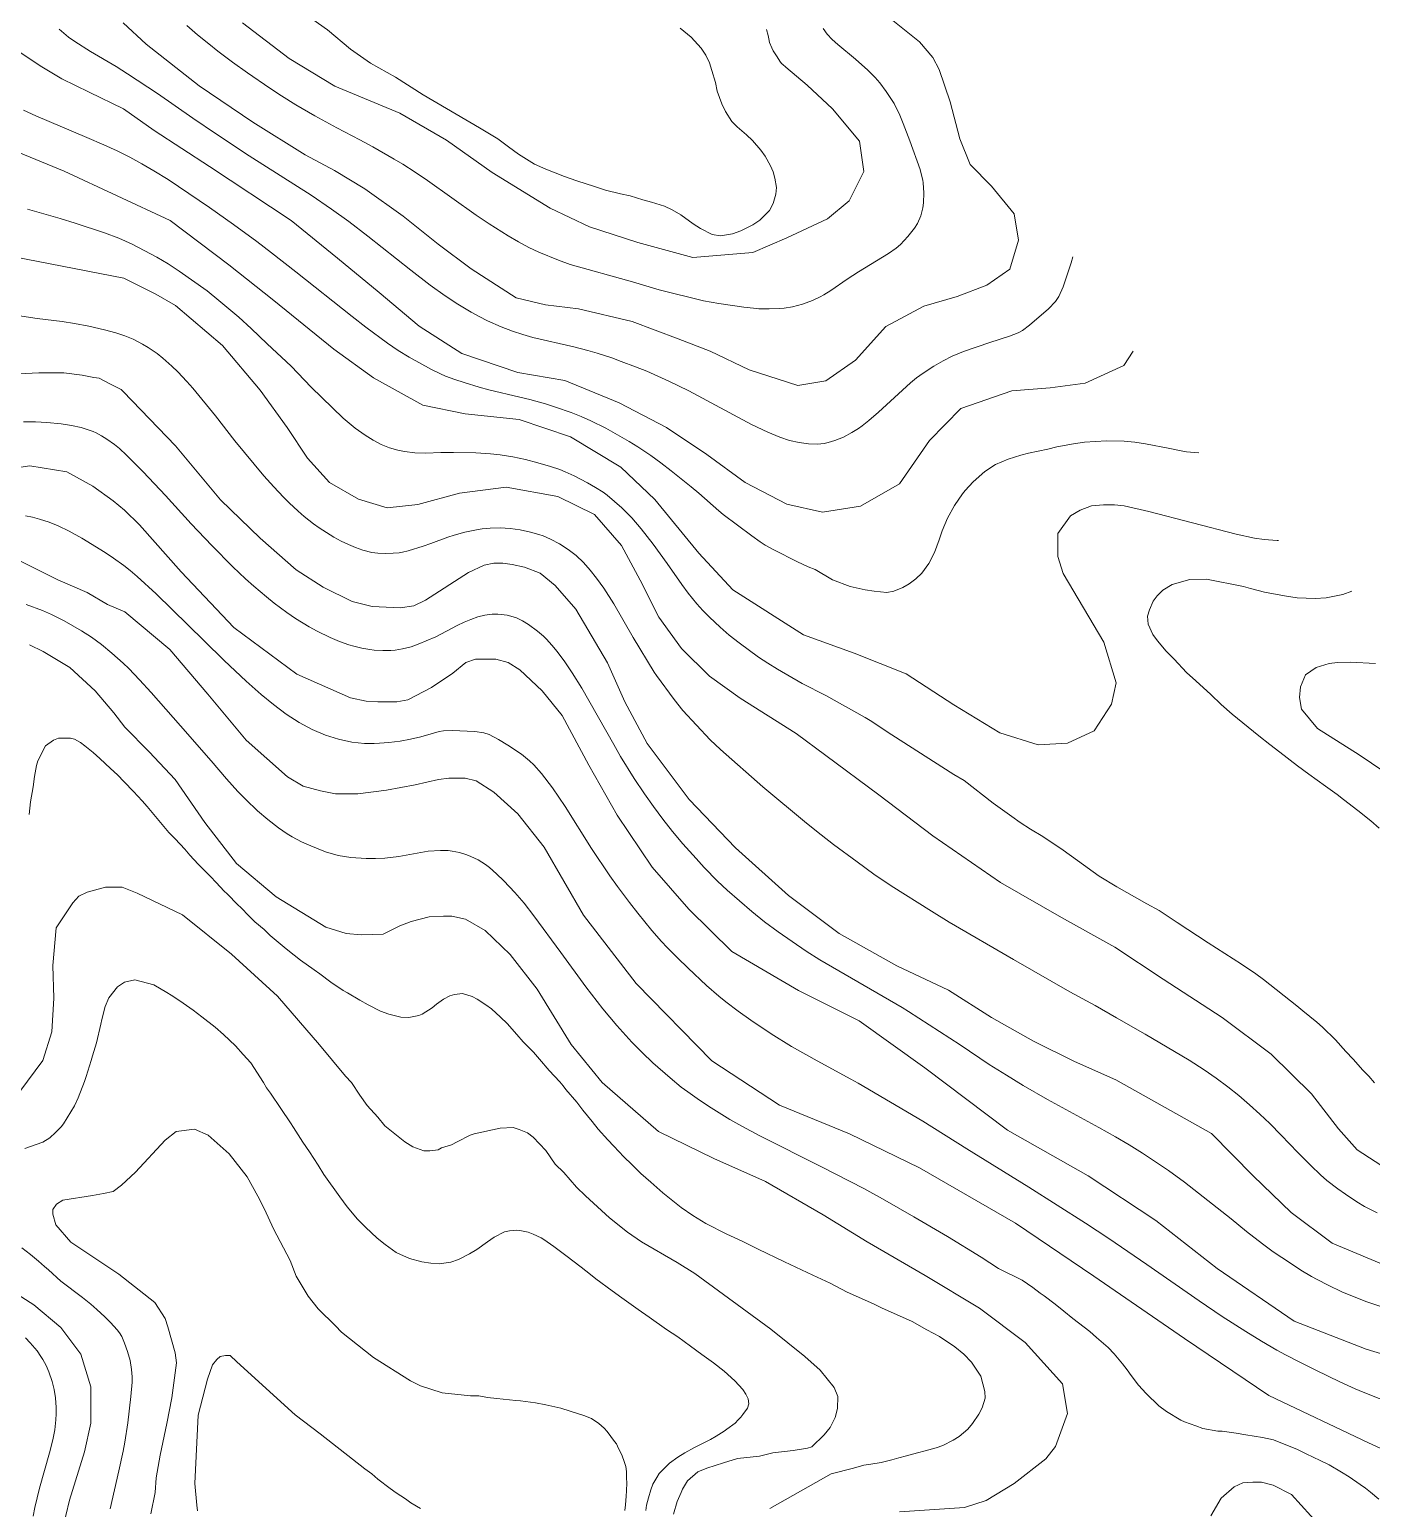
# Model space of a CAD drawing. Header units: metres. Extents: x 548946 to 557077, y 1838800 to 1845419.
# Drawn here: x 553294 to 553772, y 1844277 to 1844803 of the extents above; entities that cross this region are included whole.
import ezdxf

# ---------------------------------------------------------------- set-up
doc = ezdxf.new("R2010")
doc.units = ezdxf.units.M
doc.header["$LTSCALE"] = 28
doc.layers.add('1', color=7, linetype='Continuous', lineweight=13)
doc.layers.add('2', color=7, linetype='Continuous', lineweight=13)

msp = doc.modelspace()

# ---------------------------------------------------------------- linework, layer by layer
at = {"layer": '1'}
for points in [[(553383.76, 1844814.44), (553400.22, 1844802.67), (553408.46, 1844795.87), (553415.55, 1844790.89), (553424.46, 1844785.91), (553434.3, 1844779.57), (553454.36, 1844767.86)], [(553556.38, 1844802.85), (553557.02, 1844800.73), (553557.23, 1844799.46), (553557.45, 1844798.18), (553558.3, 1844796.27), (553558.73, 1844795.21), (553560.23, 1844793.09), (553561.09, 1844791.61), (553561.73, 1844790.76), (553562.16, 1844790.34), (553563.23, 1844789.49), (553570.92, 1844782.99), (553579.87, 1844774.62), (553589.51, 1844763.12), (553591.07, 1844752.35), (553585.77, 1844741.92), (553578.07, 1844735.51), (553563.61, 1844728.7), (553551.49, 1844723.5), (553530.22, 1844721.81), (553510.67, 1844727.03), (553493.5, 1844732.69), (553479.48, 1844739.29), (553458.87, 1844752.01), (553442.58, 1844763.51), (553425.96, 1844773.14), (553402.86, 1844782.73), (553386.66, 1844792.52), (553370.02, 1844805.16)], [(553304.82, 1844802.94), (553308.19, 1844800.14), (553310.4, 1844798.56), (553315.92, 1844795.01), (553325.1, 1844789.68)], [(553576.52, 1844803.17), (553578.02, 1844801.15), (553579.79, 1844799.29), (553581.72, 1844797.53), (553588.02, 1844792.24), (553592.47, 1844788.34), (553595.11, 1844785.71), (553596.68, 1844783.83), (553599, 1844780.73), (553600.44, 1844778.63), (553601.78, 1844776.47), (553602.45, 1844775.24), (553603.53, 1844772.97), (553605.01, 1844769.41), (553607.33, 1844763.21), (553611.02, 1844753.05), (553611.82, 1844750.13), (553611.98, 1844749.25), (553612.11, 1844748.33), (553612.37, 1844744.74), (553612.26, 1844741.16), (553612.03, 1844739.37), (553611.32, 1844736.52), (553610.06, 1844733.8), (553609.07, 1844732.22), (553606.73, 1844729.22), (553604.04, 1844726.4), (553602.54, 1844725.08), (553599.8, 1844723.13), (553589.11, 1844716.61), (553585.1, 1844714.04), (553579.23, 1844710.01), (553576.84, 1844708.48), (553575.44, 1844707.71), (553572.77, 1844706.48), (553569.23, 1844705.2), (553565.67, 1844704.25), (553562.68, 1844703.76), (553560.88, 1844703.59), (553557.33, 1844703.46), (553553.7, 1844703.55), (553551.76, 1844703.68), (553548.38, 1844704.06), (553539.46, 1844705.38), (553534.02, 1844706.38), (553518.27, 1844710.31), (553508.73, 1844713.07), (553486.61, 1844719.27), (553482.37, 1844720.78), (553475.42, 1844723.66), (553471.89, 1844725.32), (553468.24, 1844727.3), (553464.51, 1844729.49), (553457.73, 1844733.7), (553453.18, 1844736.77), (553435.77, 1844749.1), (553431.48, 1844752.05), (553427.04, 1844754.93), (553423.96, 1844756.78), (553416.36, 1844761.11), (553411.77, 1844763.59), (553403.53, 1844767.88), (553395.74, 1844772.15), (553388.98, 1844776.07), (553383.92, 1844779.21), (553379.75, 1844781.94), (553371.83, 1844787.38), (553366.48, 1844791.25), (553361.28, 1844795.17), (553358.03, 1844797.69), (553354.04, 1844800.93), (553350.24, 1844804.21)], [(553454.36, 1844767.86), (553460.79, 1844763.95), (553464.63, 1844761.06), (553468.24, 1844758.53), (553473.88, 1844754.91), (553477.97, 1844753.19), (553484.54, 1844750.52), (553488.98, 1844749.04), (553495.2, 1844747), (553499.14, 1844745.74), (553504.52, 1844744.36), (553507.92, 1844743.7), (553512.44, 1844742.32), (553515.49, 1844741.44), (553520.12, 1844739.97), (553522.83, 1844738.67), (553525.88, 1844736.93), (553530.32, 1844733.74), (553532.89, 1844732.04), (553537.02, 1844729.95), (553540.03, 1844729.43), (553544.32, 1844730.12), (553547.23, 1844731.21), (553551.53, 1844733.41), (553554.01, 1844735.02), (553557.41, 1844738.45), (553558.74, 1844740.98), (553559.69, 1844744.31), (553559.99, 1844746.63), (553559.42, 1844749.98), (553558.79, 1844752.18), (553557.78, 1844754.35), (553555.87, 1844757.74), (553554.39, 1844759.94), (553551.44, 1844763.31), (553549.3, 1844765.34), (553545.94, 1844768.18), (553544.1, 1844770.16), (553541.8, 1844773.69), (553540.54, 1844776.4), (553538.88, 1844780.95), (553538.24, 1844784.01), (553537, 1844788.24), (553536.12, 1844790.99), (553534.86, 1844793.69), (553533.14, 1844796.25), (553529.56, 1844800.11), (553525.68, 1844803.37)], [(553289.72, 1844795.46), (553298.09, 1844789.93), (553305.81, 1844785.26), (553315.47, 1844780.59), (553327.68, 1844774.6), (553338.66, 1844766.91), (553358.27, 1844754.13), (553387.36, 1844734.87), (553403.86, 1844721.57), (553418.68, 1844709.31), (553432.88, 1844697.36), (553448.05, 1844687.62), (553467.99, 1844680.83), (553484.67, 1844678.07), (553504.05, 1844670.1), (553520.78, 1844661.33), (553535.14, 1844651.66), (553548.84, 1844641.74), (553563.68, 1844633.99), (553576.29, 1844631.2), (553589.84, 1844633.34), (553603.74, 1844641.27), (553614.32, 1844656.65), (553625.47, 1844668.02), (553643.63, 1844674.39), (553657.25, 1844675.41), (553669.73, 1844677.06), (553683.5, 1844683.36), (553686.86, 1844688.49)], [(553325.1, 1844789.68), (553329.16, 1844787.13), (553339.78, 1844780.08), (553352.33, 1844771.25), (553360.77, 1844765.56), (553372.37, 1844757.95), (553394.41, 1844743.87), (553401.71, 1844738.97), (553407.79, 1844734.55), (553414.65, 1844729.39), (553429.94, 1844717.26), (553436.78, 1844711.97), (553442.17, 1844708.07), (553446.67, 1844705.13), (553451.3, 1844702.36), (553454.24, 1844700.73), (553457.21, 1844699.21), (553462.05, 1844697.09), (553466.01, 1844695.6), (553469.7, 1844694.37), (553473.35, 1844693.33), (553487.85, 1844689.97), (553492.83, 1844688.69), (553496.17, 1844687.74), (553501.37, 1844686.02), (553504.7, 1844684.81), (553509.78, 1844682.91), (553513.87, 1844681.28), (553521.69, 1844677.81), (553528.8, 1844674.39), (553551.02, 1844662.35), (553556.84, 1844659.66), (553561.16, 1844657.88), (553564.61, 1844656.72), (553568, 1844655.91), (553571.31, 1844655.47), (553574.49, 1844655.4), (553576.93, 1844655.65), (553578.28, 1844655.91), (553580.71, 1844656.63), (553583.78, 1844657.9), (553586.81, 1844659.5), (553589.16, 1844660.99), (553590.45, 1844661.92), (553592.76, 1844663.75), (553596.28, 1844666.8), (553607.57, 1844677.14), (553609.8, 1844678.95), (553612.1, 1844680.66), (553615.95, 1844683.16), (553619.21, 1844685.03), (553622.43, 1844686.66), (553626.46, 1844688.38), (553635.82, 1844691.57), (553642.89, 1844693.8), (553645.9, 1844694.97), (553647.42, 1844695.81), (553649.94, 1844697.67), (553656.67, 1844703.46), (553659.25, 1844706.15), (553660.39, 1844707.86), (553661.95, 1844711.33), (553664.82, 1844719.88), (553665.32, 1844721.97)], [(553554.18, 1844620.59), (553551.14, 1844622.79), (553541.04, 1844630.39), (553539.5, 1844631.65), (553532.35, 1844637.92), (553529.59, 1844640.2), (553522.46, 1844645.89), (553518.84, 1844648.68), (553515.22, 1844651.33), (553510.66, 1844654.41), (553507.55, 1844656.32), (553499.24, 1844661.04), (553493.97, 1844663.7), (553490.47, 1844665.22), (553486.93, 1844666.62), (553481.39, 1844668.57), (553477.81, 1844669.69), (553472.24, 1844671.25), (553468.66, 1844672.14), (553457.68, 1844674.66), (553454.21, 1844675.62), (553448.9, 1844677.25), (553445.55, 1844678.35), (553442.25, 1844679.58), (553440.45, 1844680.35), (553437.25, 1844681.9), (553429.3, 1844686.29), (553425.43, 1844688.67), (553421.64, 1844691.29), (553413.89, 1844697.02), (553409.02, 1844700.74), (553389.03, 1844716.69), (553380.4, 1844723.41), (553375.13, 1844727.41), (553366.82, 1844733.46), (553358.3, 1844739.52), (553343.58, 1844749.48), (553338.49, 1844752.62), (553334.24, 1844755.05), (553329.92, 1844757.38), (553325.43, 1844759.63), (553320.65, 1844761.8), (553314.68, 1844764.38), (553296.49, 1844772.13), (553292.1, 1844774.15)], [(553532.28, 1844616.66), (553516.63, 1844635.74), (553504.58, 1844647.24), (553486.65, 1844658.01), (553468.45, 1844664.19), (553449.22, 1844666.17), (553434.22, 1844669.23), (553416.58, 1844678.91), (553402.53, 1844689.11), (553381.22, 1844706.52), (553365.12, 1844719.12), (553344.32, 1844734.87), (553306.63, 1844752.44), (553286.41, 1844760.7)], [(553279.62, 1844723.79), (553327.83, 1844714.43), (553339.17, 1844708.68), (553346.25, 1844704.64), (553362.93, 1844690.49), (553376.29, 1844674.57), (553385.86, 1844661.29), (553393.18, 1844650.37), (553400.98, 1844641.77), (553411.33, 1844635.76), (553421.5, 1844632.69), (553432.41, 1844633.94), (553447.25, 1844637.95), (553463.86, 1844640.06), (553482.16, 1844636.79), (553495.18, 1844630.4), (553504.82, 1844619.37), (553511.49, 1844607.04), (553518.09, 1844593.9), (553526.19, 1844582.75), (553536.13, 1844572.83), (553547, 1844565.06), (553566.95, 1844552.48), (553577.46, 1844544.62)], [(553465.24, 1844625.41), (553461.73, 1844625.62), (553458.1, 1844625.53), (553455.32, 1844625.26), (553453.87, 1844625.06), (553451.44, 1844624.58), (553449.1, 1844624.02), (553445.36, 1844623.03), (553443.01, 1844622.32), (553437.05, 1844620.02), (553434.32, 1844619.11), (553428.93, 1844617.48), (553426.88, 1844616.97), (553425.72, 1844616.77), (553423.59, 1844616.55), (553420.86, 1844616.5), (553418.17, 1844616.63), (553416.08, 1844616.9), (553412.86, 1844617.71), (553410.25, 1844618.62), (553407.68, 1844619.65), (553405.1, 1844620.86), (553402.5, 1844622.31), (553397.33, 1844625.6), (553395.29, 1844627.05), (553391.97, 1844629.69), (553389.81, 1844631.56), (553386.65, 1844634.52), (553384.6, 1844636.56), (553381.13, 1844640.2), (553377.63, 1844644.1), (553367.36, 1844656.6), (553360.42, 1844665.49), (553352.31, 1844675.23), (553350.23, 1844677.62), (553346.97, 1844681.04), (553344.88, 1844683.06), (553341.69, 1844685.94), (553339.67, 1844687.59), (553336.51, 1844689.74), (553334.44, 1844690.94), (553331.09, 1844692.68), (553328.17, 1844693.93), (553325.02, 1844694.96), (553320.96, 1844696.04), (553315.34, 1844697.33), (553310.26, 1844698.29), (553305.83, 1844699), (553296.99, 1844700.12), (553288.44, 1844701.31)], [(553775.15, 1844363.86), (553757.61, 1844371.24), (553742.99, 1844382.18), (553729.54, 1844395.18), (553714.66, 1844410.28), (553680.7, 1844429.35), (553665.95, 1844435.87), (553651.39, 1844443.01), (553636.46, 1844451.49), (553621.18, 1844461.23), (553602.76, 1844469.8), (553582.21, 1844481.4), (553564.2, 1844494.84), (553545.4, 1844511.79), (553528.94, 1844529.01), (553514, 1844548.88), (553506.07, 1844563.75), (553499.86, 1844577.63), (553488.57, 1844596.72), (553481.28, 1844605.14), (553475.94, 1844609.46), (553470.35, 1844611.63), (553465.98, 1844612.59), (553462.57, 1844613.07), (553459.42, 1844613.07), (553456.02, 1844612.35), (553450.43, 1844609.7), (553435.13, 1844599.85), (553431, 1844597.92), (553426.14, 1844597.2), (553416.18, 1844597.68), (553409.03, 1844599.42), (553398.73, 1844604.52), (553389.11, 1844610.72), (553376.28, 1844621.97), (553362.16, 1844635.59), (553346.23, 1844654.8), (553330.74, 1844670.73), (553327.47, 1844674.23), (553326.93, 1844674.77), (553323.12, 1844676.65), (553319.04, 1844678.81), (553317.13, 1844679.08), (553313.05, 1844679.88), (553306.52, 1844680.69), (553303.26, 1844680.69), (553297.54, 1844680.69), (553290.47, 1844680.42)], [(553438.77, 1844586.91), (553435.41, 1844585.38), (553433.07, 1844584.43), (553430, 1844583.35), (553426.9, 1844582.57), (553424.35, 1844582.17), (553422.83, 1844582.04), (553419.9, 1844581.99), (553416.9, 1844582.15), (553415.29, 1844582.32), (553412.47, 1844582.77), (553409.59, 1844583.48), (553407.87, 1844584.01), (553404.55, 1844585.22), (553401.23, 1844586.61), (553396.59, 1844588.84), (553393.73, 1844590.44), (553388.91, 1844593.42), (553385.77, 1844595.55), (553381.29, 1844598.84), (553378.52, 1844601.05), (553374.03, 1844604.83), (553371.08, 1844607.45), (553366.55, 1844611.75), (553359.07, 1844619.32), (553351.81, 1844627.05), (553342.67, 1844637.06), (553334.69, 1844645.52), (553328.76, 1844651.45), (553326.26, 1844653.81), (553324.54, 1844655.2), (553321.75, 1844657.19), (553319.89, 1844658.36), (553317.96, 1844659.4), (553316.86, 1844659.89), (553314.8, 1844660.64), (553312.66, 1844661.26), (553309.22, 1844662.06), (553305.55, 1844662.65), (553300.4, 1844663.13), (553296.35, 1844663.35), (553292.18, 1844663.35)], [(553710.17, 1844652.26), (553705.82, 1844652.68), (553703.9, 1844652.96), (553699.81, 1844653.88), (553691.25, 1844655.49), (553687.4, 1844656.05), (553683.58, 1844656.41), (553677.28, 1844656.58), (553669.56, 1844656.1), (553665.54, 1844655.54), (553659.69, 1844654.47), (553656.5, 1844653.61), (553649.6, 1844652.12), (553646.89, 1844651.41), (553642.37, 1844650), (553637.89, 1844648.19), (553634.1, 1844645.67), (553629.93, 1844642), (553627.1, 1844638.89), (553626.14, 1844637.68), (553623.23, 1844633.56), (553620.75, 1844629.09), (553618.89, 1844624.5), (553617.85, 1844621.39), (553616.18, 1844616.82), (553614.14, 1844612.9), (553611.63, 1844609.52), (553609.48, 1844607.48), (553607.19, 1844605.72), (553604.85, 1844604.36), (553601.71, 1844603.11), (553599.17, 1844602.62), (553594.73, 1844603.1), (553591.5, 1844603.53), (553586.18, 1844604.72), (553579.83, 1844607.08), (553573.66, 1844610.81), (553571.27, 1844611.78), (553567.38, 1844613.53), (553558.97, 1844617.75), (553555.88, 1844619.5), (553554.18, 1844620.59)], [(553738.5, 1844621.07), (553738.04, 1844621.09), (553733.41, 1844621.47), (553729.98, 1844622), (553723.4, 1844623.39), (553692.36, 1844631.41), (553683.62, 1844633.5), (553680.18, 1844633.76), (553676.21, 1844633.76), (553671.98, 1844633.5), (553668.01, 1844631.93), (553664.57, 1844629.83), (553660.07, 1844623.55), (553660.07, 1844619.88), (553660.07, 1844615.43), (553661.92, 1844609.4), (553676.37, 1844584.92), (553680.76, 1844570.45), (553679.06, 1844562.85), (553672.94, 1844553.45), (553663.47, 1844549.04), (553652.97, 1844548.43), (553639.37, 1844552.77), (553622.99, 1844562.7), (553606.07, 1844573.64), (553587.57, 1844581.02), (553569.54, 1844587.55), (553544.47, 1844603.51), (553532.28, 1844616.66)], [(553292.9, 1844629.93), (553295.38, 1844629.4), (553297.79, 1844628.74), (553301.23, 1844627.64), (553304.44, 1844626.37), (553308.42, 1844624.46), (553312.86, 1844621.95), (553321.15, 1844616.84), (553324.18, 1844614.84), (553327.8, 1844612.2), (553330.12, 1844610.4), (553332.56, 1844608.35), (553339.31, 1844602.14), (553356.42, 1844585.47), (553363.54, 1844578.43), (553371.39, 1844571.09), (553376.67, 1844566.37), (553381.02, 1844562.74), (553385.58, 1844559.37), (553390.23, 1844556.38), (553394.86, 1844553.91), (553399.51, 1844551.93), (553404.22, 1844550.42), (553408.9, 1844549.41), (553413.45, 1844548.97), (553416.9, 1844548.93), (553418.76, 1844548.99), (553422.05, 1844549.23), (553426.07, 1844549.75), (553429.84, 1844550.43), (553433.48, 1844551.31), (553437.08, 1844552.39), (553439.94, 1844553.13), (553441.57, 1844553.37), (553444.61, 1844553.5), (553452.65, 1844553.21), (553455.9, 1844552.69), (553457.74, 1844552.07), (553461.12, 1844550.39), (553464.45, 1844548.33), (553469.26, 1844545.11), (553472.15, 1844542.78), (553473.69, 1844541.29), (553476.35, 1844538.23), (553480.24, 1844533.12), (553482.58, 1844529.86)], [(553773.57, 1844381.97), (553769.09, 1844384.31), (553766.39, 1844385.93), (553762.3, 1844388.63), (553759.63, 1844390.52), (553755.72, 1844393.57), (553753.46, 1844395.55), (553750.01, 1844398.82), (553745.34, 1844403.46), (553739.46, 1844409.68), (553735.41, 1844413.75), (553731.85, 1844417.16), (553728.21, 1844420.48), (553724.44, 1844423.71), (553720.46, 1844426.85), (553716.31, 1844429.9), (553712.03, 1844432.86), (553706.76, 1844436.26), (553691.1, 1844445.6), (553680.87, 1844451.36), (553673.29, 1844455.73), (553664.34, 1844460.66), (553644.24, 1844472.13), (553621.38, 1844485.39), (553615.04, 1844489.26), (553600.73, 1844498.33), (553594.63, 1844502.5), (553588.64, 1844506.79), (553580.26, 1844513), (553575.82, 1844516.4), (553570.57, 1844520.58), (553555.14, 1844533.5), (553539.99, 1844546.82), (553536.41, 1844550.21), (553526.59, 1844560.71), (553523.56, 1844564.59), (553517.27, 1844573.05), (553516.39, 1844574.34), (553508.92, 1844586.64), (553502.07, 1844598.56), (553498.51, 1844604.12), (553495.97, 1844607.77), (553493.74, 1844610.61), (553491.32, 1844613.29), (553488.68, 1844615.76), (553485.82, 1844617.96), (553482.77, 1844619.91), (553479.57, 1844621.62), (553476.92, 1844622.76), (553475.39, 1844623.3), (553472.5, 1844624.12), (553468.79, 1844624.9), (553465.24, 1844625.41)], [(553794.39, 1844289.27), (553770.54, 1844300.22), (553735.07, 1844317.03), (553705.11, 1844337.27), (553672.84, 1844359.44), (553644.97, 1844378.3), (553610.83, 1844398), (553585.89, 1844410.12), (553560.99, 1844420.36), (553536.92, 1844436.01), (553509.99, 1844463.57), (553491.33, 1844487.83), (553477.38, 1844512.1), (553467.92, 1844523.86), (553459.42, 1844531.56), (553453.1, 1844535.64), (553449.21, 1844536.61), (553443.38, 1844536.61), (553439.74, 1844536.13), (553431.48, 1844534.2), (553421.28, 1844532.28), (553411.08, 1844531.08), (553403.06, 1844531.08), (553397.72, 1844532.04), (553391.64, 1844533.72), (553386.06, 1844537.09), (553371.38, 1844550.08), (553357.75, 1844566.5), (553344.13, 1844582.33), (553328.13, 1844595.72), (553321.97, 1844598.34), (553314.75, 1844602.62), (553304.39, 1844607.1), (553290.4, 1844614.08)], [(553515.99, 1844435.32), (553512.15, 1844438.99), (553508.45, 1844442.76), (553503.13, 1844448.63), (553498.18, 1844454.58), (553492.1, 1844462.44), (553483.28, 1844474.62), (553473.64, 1844487.66), (553470.22, 1844492.12), (553466.9, 1844495.97), (553462.94, 1844500.12), (553460.41, 1844502.61), (553457.86, 1844504.83), (553456.44, 1844505.89), (553453.86, 1844507.51), (553451.27, 1844508.77), (553449.84, 1844509.34), (553447.25, 1844510.13), (553444.64, 1844510.64), (553443.16, 1844510.81), (553440.44, 1844510.9), (553436.11, 1844510.59), (553425.58, 1844508.75), (553420.6, 1844508.14), (553417.32, 1844507.99), (553413.96, 1844508), (553408.53, 1844508.37), (553404, 1844509.11), (553399.58, 1844510.4), (553394.31, 1844512.48), (553390.98, 1844513.99), (553387.72, 1844515.71), (553385.96, 1844516.77), (553382.84, 1844518.9), (553379.03, 1844521.85), (553375.42, 1844524.97), (553371.16, 1844529.04), (553368.42, 1844531.86), (553364.33, 1844536.34), (553358.87, 1844542.77), (553348.03, 1844555.26), (553337.55, 1844567.08), (553333.39, 1844571.58), (553329.58, 1844575.55), (553327.54, 1844577.52), (553323.6, 1844581.07), (553319.83, 1844584.17), (553316.31, 1844586.71), (553312.75, 1844588.98), (553306.57, 1844592.49), (553302.1, 1844594.8), (553298.88, 1844596.18), (553293.06, 1844598.3)], [(553775.6, 1844348.52), (553769.9, 1844350.39), (553766.07, 1844351.86), (553761.09, 1844353.96), (553756.14, 1844356.28), (553752.3, 1844358.26), (553750.2, 1844359.42), (553746.47, 1844361.66), (553742.72, 1844364.07), (553736.67, 1844368.19), (553732.78, 1844371), (553727.17, 1844375.42), (553721.64, 1844379.92), (553705.05, 1844392.97), (553699.44, 1844397.02), (553690.11, 1844403.24), (553685.4, 1844406.21), (553680.55, 1844409.05), (553674.65, 1844412.36), (553656.38, 1844422.33), (553647.67, 1844427.35), (553641.71, 1844430.94), (553635.59, 1844434.82), (553625.23, 1844441.75), (553606.9, 1844453.64), (553604.66, 1844455.01), (553575.41, 1844471.96), (553570.46, 1844475.12), (553560.54, 1844481.89), (553555.67, 1844485.45), (553551.15, 1844489.12), (553542.39, 1844496.8), (553539.03, 1844499.91), (553534.25, 1844504.82), (553531.33, 1844508.04), (553526.7, 1844513.24), (553523, 1844517.62), (553519.55, 1844522.04), (553516.27, 1844526.5), (553513.05, 1844531), (553509.33, 1844536.45), (553504.51, 1844544.3), (553502.07, 1844548.51), (553490.71, 1844568.6), (553487.25, 1844574.08), (553484.65, 1844577.98), (553481.97, 1844581.62), (553480.09, 1844583.89), (553478.13, 1844586.02), (553477.03, 1844587.1), (553475.01, 1844588.89), (553471.79, 1844591.27), (553469.65, 1844592.54), (553467.48, 1844593.57), (553466.28, 1844594), (553464.12, 1844594.54), (553461.99, 1844594.83), (553460.83, 1844594.91), (553458.78, 1844594.9), (553456.23, 1844594.58), (553453.73, 1844593.93), (553451.27, 1844593.04), (553448.83, 1844592.03), (553446.39, 1844590.87), (553438.77, 1844586.91)], [(553294.28, 1844584.01), (553299.17, 1844581.58), (553308.6, 1844575.93), (553317.63, 1844567.62), (553324.29, 1844559.8), (553328.23, 1844554.77), (553336.8, 1844546), (553346.09, 1844536.12), (553356.59, 1844520.78), (553367.92, 1844506.19), (553382.05, 1844494.4), (553399.7, 1844483.65), (553406.92, 1844481.38), (553412.29, 1844480.85), (553420.07, 1844481.12), (553425.98, 1844484.04), (553430.01, 1844485.63), (553436.45, 1844487.23), (553441.55, 1844487.5), (553444.51, 1844487.5), (553449.34, 1844486.43), (553456.32, 1844482.45), (553465.18, 1844473.94), (553474.85, 1844461.51), (553486.92, 1844441.9), (553497.98, 1844428.31), (553518, 1844410.96), (553537.67, 1844401.3), (553556.09, 1844393.21), (553576.57, 1844381.28), (553592.26, 1844371.7), (553612.84, 1844359.78), (553632.21, 1844348.16), (553648.42, 1844335.95), (553661.64, 1844321.21), (553663.45, 1844310.63), (553659.15, 1844298.92), (553655.8, 1844294.55), (553644.52, 1844285.78), (553634.59, 1844279.67), (553626.8, 1844277.28), (553603.71, 1844275.68)], [(553779.99, 1844536.27), (553767.2, 1844544.89), (553752.41, 1844554.25), (553746.63, 1844561.15), (553746.02, 1844565.27), (553746.32, 1844569.09), (553748.17, 1844573.36), (553751.87, 1844575.95), (553756.5, 1844577.34), (553759.51, 1844577.68), (553764.08, 1844577.9), (553773, 1844577.39)], [(553577.46, 1844544.62), (553596.34, 1844530.68), (553615.62, 1844516.04), (553639.68, 1844499.53), (553661.28, 1844487.08), (553680.25, 1844476.54), (553697.5, 1844465.15), (553718.5, 1844451.46), (553735.92, 1844438.48), (553750.21, 1844424.34), (553759.89, 1844411.93), (553766.49, 1844404.47), (553781.64, 1844394.56)], [(553482.58, 1844529.86), (553484.84, 1844526.53), (553494.21, 1844511.62), (553500.68, 1844501.9), (553503.35, 1844498.09), (553507.64, 1844492.32), (553510.58, 1844488.59), (553515.62, 1844482.47), (553519.1, 1844478.5), (553521.07, 1844476.37), (553524.7, 1844472.67), (553528.53, 1844468.97), (553535.06, 1844462.89), (553539.48, 1844459.02), (553541.93, 1844457.02), (553546.35, 1844453.68), (553550.82, 1844450.54), (553558.03, 1844445.73), (553565.3, 1844441.22), (553574.44, 1844436.03), (553586.37, 1844429.6), (553589, 1844428.11), (553611.99, 1844414.59), (553627.66, 1844404.77), (553649.71, 1844391.16), (553669.81, 1844378.34), (553678.11, 1844372.87), (553691.63, 1844363.67), (553710.27, 1844350.66), (553718.49, 1844345.18), (553726.92, 1844339.82), (553732.43, 1844336.43), (553737.95, 1844333.2), (553740.97, 1844331.53), (553746.35, 1844328.73), (553751.74, 1844326.06), (553760.28, 1844321.95), (553765.72, 1844319.46), (553768.64, 1844318.21), (553791.38, 1844309.26)], [(553290.87, 1844425.19), (553298.96, 1844436.23), (553302.16, 1844446.34), (553302.96, 1844458.34), (553302.53, 1844469.95), (553303.8, 1844483.42), (553309.72, 1844492.29), (553311.86, 1844494.68), (553314.82, 1844496.01), (553321.26, 1844497.87), (553324.48, 1844497.87), (553327.17, 1844497.87), (553332.54, 1844495.74), (553348.65, 1844488.04), (553366.1, 1844473.95), (553382.48, 1844459.07), (553397.47, 1844441.77), (553406.7, 1844430.6), (553408.79, 1844428.39), (553411.75, 1844423.84), (553414.31, 1844420.16), (553418.15, 1844416.01), (553420.64, 1844412.93), (553427.71, 1844407.32), (553430.66, 1844405.52), (553434.49, 1844404.12), (553436.64, 1844404.06), (553439.66, 1844404.41), (553440.8, 1844405.15), (553444.35, 1844406.17), (553446.36, 1844407.32), (553450.98, 1844409.68), (553452.45, 1844410.15), (553461.71, 1844412.13), (553466.27, 1844412.35), (553468.48, 1844411.68), (553471.37, 1844410.48), (553473.39, 1844408.88), (553477.9, 1844404.2), (553481.2, 1844399.38), (553484.3, 1844396.37), (553488.88, 1844391.09)], [(553493.84, 1844360.03), (553490.44, 1844362.73), (553484.98, 1844366.89), (553480.73, 1844370.09), (553477.16, 1844372.57), (553476.2, 1844373.16), (553473.46, 1844374.44), (553471.69, 1844375.13), (553469.24, 1844375.65), (553467.62, 1844375.86), (553464.95, 1844375.65), (553463.21, 1844375.26), (553459.54, 1844373.34), (553457.14, 1844371.67), (553453.37, 1844368.95), (553450.75, 1844367.45), (553446.8, 1844365.41), (553444.11, 1844364.5), (553440.01, 1844363.83), (553436.99, 1844364.09), (553433.84, 1844364.62), (553429.42, 1844365.81), (553425.96, 1844367.31), (553424.69, 1844367.96), (553420.79, 1844370.7), (553417.94, 1844372.96), (553413.8, 1844376.97), (553410.99, 1844379.74), (553407.3, 1844384.1), (553404.6, 1844387.68), (553399, 1844395.7), (553396.93, 1844398.95), (553393.9, 1844403.69), (553391.51, 1844407.2), (553388.12, 1844412.39), (553387.13, 1844414.07), (553383.66, 1844419.15), (553379.95, 1844424.6), (553378.55, 1844426.44), (553377.53, 1844428.31), (553372.94, 1844435.36), (553370.31, 1844438.35), (553367.57, 1844441.42), (553363.23, 1844445.4), (553360.33, 1844448.06), (553355.53, 1844451.7), (553352.46, 1844454.14), (553347.71, 1844457.38), (553344.68, 1844459.42), (553343.09, 1844460.33), (553338.49, 1844463.1), (553331.7, 1844464.91), (553328.01, 1844464.09), (553325.61, 1844462.42), (553322.48, 1844458.47), (553321.13, 1844455.43), (553319.97, 1844450.81), (553319.67, 1844449.09), (553318.14, 1844442.44), (553316.66, 1844437.88), (553316.17, 1844436.13), (553314.42, 1844430.55), (553313.83, 1844428.69), (553311.6, 1844422.96), (553310.23, 1844420.11), (553306.38, 1844413.69), (553305.51, 1844412.6), (553303.55, 1844410.58), (553301.48, 1844408.65), (553299.06, 1844407.18), (553292.64, 1844404.95)], [(553774.16, 1844280.14), (553771.18, 1844282.68), (553769.42, 1844284.08), (553767.58, 1844285.36), (553763.68, 1844288.1), (553760.9, 1844289.78), (553756.52, 1844292.36), (553753.35, 1844293.99), (553748.4, 1844296.31), (553745.03, 1844297.92), (553741.68, 1844299.33), (553736.77, 1844301.26), (553732.79, 1844302.1), (553726.91, 1844303.02), (553723.45, 1844303.62), (553718.49, 1844304.35), (553716.89, 1844304.37), (553711.6, 1844305.35), (553709.1, 1844306.26), (553705.05, 1844307.69), (553703.78, 1844308.34), (553698.66, 1844311.34), (553695.94, 1844313.32), (553691.45, 1844317.79), (553688.73, 1844320.67), (553686.13, 1844324.16), (553684.71, 1844326.19), (553682.97, 1844328.28), (553680.08, 1844331.83), (553677.93, 1844334.08), (553673.83, 1844337.69), (553671.39, 1844339.8), (553665.39, 1844344.4), (553662.1, 1844347.01), (553659.12, 1844349.56), (553655.2, 1844352.5), (553653.79, 1844353.43), (553651.08, 1844355.41), (553647.29, 1844358.07), (553638.94, 1844362.26), (553632.78, 1844366.23), (553620.73, 1844373.62), (553608.76, 1844380.63), (553597.65, 1844386.95), (553590.98, 1844390.63), (553576, 1844398.39), (553554.07, 1844409.39), (553547.61, 1844412.82), (553543.36, 1844415.24), (553536.75, 1844419.3), (553532.53, 1844422.09), (553528.37, 1844425.05), (553526.11, 1844426.76), (553522.09, 1844429.97), (553515.99, 1844435.32)], [(553506.7, 1844285.99), (553506.6, 1844287.67), (553506.64, 1844289.97), (553506.33, 1844291.82), (553505.86, 1844293.26), (553504.96, 1844295.95), (553503.71, 1844298.2), (553503.11, 1844299.92), (553502.32, 1844300.73), (553501.02, 1844302.47), (553499.73, 1844304.22), (553498.7, 1844305.4), (553496.81, 1844307.07), (553494.12, 1844308.86), (553491.4, 1844309.94), (553486.54, 1844311.48), (553483.24, 1844312.49), (553477.92, 1844313.68), (553474.25, 1844314.45), (553468.89, 1844315.14), (553467.19, 1844315.24), (553460.43, 1844315.96), (553457.19, 1844316.39), (553454.04, 1844316.92), (553451.16, 1844316.89), (553441.08, 1844317.95), (553433.36, 1844320.52), (553429.8, 1844322.26), (553416.62, 1844330.53), (553405.19, 1844339.62), (553403.1, 1844341.83), (553396.91, 1844347.84), (553393.34, 1844352.33), (553389.15, 1844359.49), (553386.99, 1844365.05), (553381.11, 1844376.31), (553377.87, 1844383.27), (553375.51, 1844387.89), (553371.66, 1844394.79), (553365.31, 1844403.02), (553357.84, 1844409.61), (553353.01, 1844411.8), (553346.43, 1844410.92), (553342.47, 1844407.85), (553331.93, 1844396.42), (553326.96, 1844391.8), (553324.07, 1844389.55), (553320.56, 1844388.93), (553316.63, 1844388.12), (553306.1, 1844386.48), (553303.83, 1844385.05), (553302.59, 1844383.21), (553302.59, 1844381.57), (553303.62, 1844377.69), (553308.99, 1844371.56), (553326.09, 1844360.22), (553338.87, 1844350.07), (553342.57, 1844344.38), (553343.52, 1844341.43), (553346.1, 1844332.25), (553346.52, 1844328.63), (553344.88, 1844316.21), (553343.17, 1844307.14), (553340.79, 1844295.87), (553339.27, 1844287.74), (553338.95, 1844282.51), (553337.37, 1844274.99)], [(553488.88, 1844391.09), (553491.98, 1844388.08), (553500.52, 1844380.19), (553506.91, 1844375.11), (553511.89, 1844371.7), (553524.66, 1844364.3), (553530.91, 1844360.43), (553557.95, 1844340.59), (553570.06, 1844330.97), (553575.51, 1844326.09), (553580.49, 1844319.94), (553581.78, 1844316.72), (553581.66, 1844312.42), (553580.8, 1844309.27), (553579.06, 1844305.71), (553576.92, 1844303.02), (553572.51, 1844298.84), (553571.04, 1844298.37), (553565.94, 1844297.48), (553558.7, 1844296.65), (553553.94, 1844295.49), (553546.09, 1844294.6), (553541.06, 1844293.1), (553535.17, 1844291.21), (553531.95, 1844289.92), (553528.34, 1844286.75), (553526.54, 1844283.8), (553526.07, 1844282.52), (553524.6, 1844279.3), (553523.28, 1844274.86)], [(553291.51, 1844369.55), (553294.66, 1844367.22), (553297.43, 1844364.85), (553299.64, 1844362.91), (553301.07, 1844361.78), (553305.42, 1844357.7), (553313.16, 1844351.93), (553316.1, 1844349.53), (553318.24, 1844347.64), (553321.04, 1844345.07), (553323.13, 1844343), (553325.49, 1844340.46), (553326.32, 1844339.31)], [(553513.51, 1844276.11), (553513.78, 1844278.03), (553514.47, 1844280.7), (553515.25, 1844283.48), (553516.01, 1844285.56), (553517.34, 1844287.9), (553518.27, 1844289.31), (553519.6, 1844290.75), (553521.93, 1844293.01), (553524.88, 1844295.14), (553527.3, 1844296.61), (553530.77, 1844298.51), (553533.21, 1844299.78), (553536.51, 1844301.45), (553538.47, 1844302.58), (553541.35, 1844304.4), (553542.27, 1844305.1), (553545.21, 1844307.23), (553546.28, 1844308.35), (553547.26, 1844309.36), (553548.04, 1844310.35), (553549.59, 1844312.52), (553550.11, 1844314.07), (553549.9, 1844315.84), (553549.11, 1844317.54), (553547.93, 1844319.2), (553545.18, 1844322.27), (553541.3, 1844325.71), (553537.58, 1844328.67), (553533.46, 1844331.59), (553529.42, 1844334.62), (553524.87, 1844337.88), (553520.88, 1844340.51), (553514.7, 1844344.89), (553510.8, 1844347.63), (553504.95, 1844351.74), (553501.47, 1844354.33), (553495.7, 1844358.55), (553493.84, 1844360.03)], [(553305.83, 1844268.93), (553308.55, 1844279.88), (553313.89, 1844297.02), (553316.05, 1844307.26), (553316.11, 1844320.08), (553312.48, 1844331.7), (553305.36, 1844341.27), (553295.86, 1844349.27), (553285.63, 1844355.79)], [(553326.32, 1844339.31), (553327.07, 1844337.98), (553328.08, 1844335.65), (553329.12, 1844332.7), (553330.02, 1844329.47), (553330.57, 1844326.33), (553330.84, 1844323.68), (553330.78, 1844321.78), (553330.34, 1844316.72), (553329.19, 1844307.32), (553328.13, 1844300.42), (553327.58, 1844297.25), (553326.1, 1844290.29), (553322.94, 1844276.7)], [(553354.01, 1844276.09), (553353.79, 1844278.05), (553353.1, 1844285.74), (553354.23, 1844310.02), (553357.53, 1844322.9), (553359.39, 1844328.01), (553360.84, 1844329.85), (553362.08, 1844330.87), (553363.94, 1844331.28), (553365.59, 1844331.28), (553368.07, 1844329.03), (553388.72, 1844310.22), (553397.6, 1844303.48), (553413.58, 1844290.97), (553416.07, 1844289.17), (553418.18, 1844287.31), (553422.54, 1844284.03), (553424.71, 1844282.48), (553427.95, 1844280.26), (553429.9, 1844278.89), (553433.32, 1844276.89)], [(553506.03, 1844276.15), (553506.2, 1844278.16), (553506.54, 1844281.29), (553506.62, 1844283.19), (553506.7, 1844285.99)], [(553714.49, 1844274.23), (553718.08, 1844280.51), (553722.77, 1844284.61), (553725.81, 1844285.98), (553729.39, 1844286.25), (553732.43, 1844286.25), (553736.57, 1844285.16), (553743.19, 1844281.88), (553753.4, 1844270.41)]]:
    msp.add_lwpolyline(points, dxfattribs=at)
at = {"layer": '2'}
for points in [[(553601.39, 1844806.05), (553610.85, 1844798.49), (553615.58, 1844792.91), (553617.76, 1844788.59), (553621.72, 1844777.15), (553625.16, 1844763.92), (553628.89, 1844754.79), (553636.48, 1844747.13), (553644.47, 1844737.31), (553646.04, 1844727.88), (553642.98, 1844717.6), (553634.72, 1844711.93), (553624.18, 1844707.88), (553612.33, 1844704.49), (553598.84, 1844697.2), (553588.02, 1844685.28), (553577.54, 1844677.91), (553567.54, 1844676.22), (553550.26, 1844681.86), (553536.41, 1844688.43), (553525, 1844692.87), (553508.64, 1844698.94), (553489.55, 1844703.51), (553477.85, 1844704.91), (553467.31, 1844707.4), (553451.36, 1844717.76), (553439.58, 1844726.44), (553427.16, 1844736.51), (553413.49, 1844746.21), (553402.71, 1844752.65), (553392.36, 1844758.28), (553373.73, 1844769.9), (553354.6, 1844782.79), (553335.77, 1844797.64), (553327.61, 1844805.26)], [(553293.55, 1844738.91), (553305.21, 1844735.6), (553310.53, 1844733.93), (553320.98, 1844730.51), (553326.02, 1844728.66), (553330.83, 1844726.46), (553339.6, 1844721.87), (553343.63, 1844719.53), (553347.56, 1844716.91), (553357.42, 1844709.85), (553361.6, 1844706.49), (553368.71, 1844700.48), (553373.13, 1844696.55), (553378.82, 1844691.01), (553387.3, 1844683.07), (553394.44, 1844675.68), (553405.85, 1844664.64), (553410.12, 1844661.1), (553413.63, 1844658.57), (553416.54, 1844656.74), (553419.38, 1844655.23), (553422.26, 1844654.06), (553425.27, 1844653.21), (553427.68, 1844652.73), (553431.37, 1844652.28), (553435.18, 1844652.16), (553440.55, 1844652.4), (553445.05, 1844652.45), (553453.06, 1844652.3), (553458.25, 1844651.97), (553461.68, 1844651.58), (553466.14, 1844650.85), (553470.64, 1844649.88), (553475.13, 1844648.73), (553479.54, 1844647.46)], [(553283.14, 1844646.04), (553294.36, 1844647.71), (553307.55, 1844645.51), (553316.84, 1844640.42), (553324.01, 1844635.17), (553328.04, 1844631.85), (553333.45, 1844626.73), (553348.16, 1844609.93), (553366.97, 1844590.17), (553389.39, 1844573.62), (553408.4, 1844565.22), (553413.99, 1844564.02), (553418.12, 1844563.78), (553424.92, 1844563.78), (553428.81, 1844564.5), (553437.31, 1844568.83), (553444.84, 1844573.88), (553449.46, 1844577.72), (553452.86, 1844578.93), (553455.77, 1844578.93), (553460.15, 1844578.93), (553464.52, 1844577.72), (553468.65, 1844575.08), (553476.66, 1844567.63), (553483.73, 1844558.91), (553493.22, 1844541.25), (553503.33, 1844523.39), (553515.76, 1844504.94), (553528.8, 1844490.05), (553544.11, 1844474.99), (553567.84, 1844461.06), (553589.33, 1844450.25), (553612.68, 1844433.53), (553642.07, 1844411.44), (553670.85, 1844395.13), (553694.86, 1844379.24), (553716.74, 1844362.25), (553744.08, 1844343.52), (553769.67, 1844333.5), (553789.64, 1844327.47)], [(553479.54, 1844647.46), (553482.91, 1844646.31), (553484.74, 1844645.58), (553487.97, 1844644.1), (553492.7, 1844641.61), (553495.53, 1844640), (553498.25, 1844638.26), (553499.73, 1844637.18), (553502.38, 1844635.02), (553504.91, 1844632.72), (553508.5, 1844629.12), (553511.87, 1844625.27), (553516.14, 1844619.78), (553521.06, 1844612.94), (553526.23, 1844605.47), (553528.56, 1844602.34), (553531.6, 1844598.62), (553533.79, 1844596.2), (553536.12, 1844593.82), (553539.88, 1844590.27), (553543.18, 1844587.46), (553546.73, 1844584.67), (553553.61, 1844579.64), (553556.88, 1844577.45), (553560.28, 1844575.37), (553569.04, 1844570.26), (553577.46, 1844565.96), (553591.46, 1844558.17), (553593.3, 1844557.07), (553600.98, 1844552.06), (553622.99, 1844537.94), (553626.68, 1844535.77), (553637.04, 1844527.65), (553643.66, 1844522.93), (553646.68, 1844520.88), (553650.34, 1844518.51), (553654.64, 1844515.82), (553661.87, 1844510.96), (553666.97, 1844507.26), (553674.77, 1844501.78), (553680.99, 1844497.91), (553691.64, 1844491.96), (553696.11, 1844489.48), (553702.46, 1844485.32), (553713.46, 1844478.01), (553716.46, 1844476.17), (553725.29, 1844470.4), (553730.46, 1844467.01), (553733.17, 1844465.03), (553745.01, 1844455.62), (553747.2, 1844453.88), (553752.16, 1844449.77), (553754.15, 1844448), (553758.84, 1844443.56), (553762.51, 1844439.4), (553765.01, 1844436.69), (553768.45, 1844432.7), (553770.69, 1844430.57), (553772.64, 1844428.3)], [(553691.89, 1844594.2), (553692.63, 1844596.47), (553693.97, 1844599.52), (553695.34, 1844601.47), (553697.41, 1844603.4), (553700.66, 1844605.46), (553706.93, 1844607.28), (553712.9, 1844607.36), (553726.05, 1844604.78), (553728.52, 1844604.07), (553733.55, 1844602.75), (553740.68, 1844601.38), (553745.14, 1844600.69), (553751.55, 1844600.43), (553755.51, 1844600.68), (553761.34, 1844601.95), (553764.59, 1844603.12), (553764.64, 1844603.14)], [(553774.34, 1844518.85), (553771.35, 1844521.4), (553766.75, 1844525.06), (553761.62, 1844528.96), (553759.32, 1844530.78), (553755.2, 1844533.7), (553749.33, 1844538.01), (553745.3, 1844541.03), (553738.96, 1844545.89), (553735.37, 1844548.57), (553731.53, 1844551.61), (553721.98, 1844559.39), (553718.1, 1844562.83), (553714.41, 1844566.29), (553709.06, 1844571.26), (553705.84, 1844574.18), (553701.41, 1844578.95), (553698.6, 1844581.72), (553695.48, 1844585.44), (553693.84, 1844587.65), (553692.12, 1844591.34), (553691.89, 1844594.2)], [(553294.19, 1844523.68), (553294.68, 1844528.12), (553295.56, 1844533.5), (553296.03, 1844537.24), (553296.78, 1844541.11), (553297.19, 1844542.75), (553299.97, 1844548.05), (553302.83, 1844550.07), (553304.64, 1844550.78), (553306.32, 1844550.87), (553308.82, 1844550.86), (553310.26, 1844550.42), (553312.39, 1844549.27), (553313.92, 1844548.05), (553316.88, 1844545.7), (553319.31, 1844543.59), (553323.11, 1844540.04), (553325.56, 1844537.73), (553327.93, 1844535.31), (553331.22, 1844531.8), (553334.38, 1844528.58), (553336.11, 1844526.48), (553341.42, 1844520.12), (553343.84, 1844517.31), (553346.1, 1844514.97), (553349.5, 1844511.38), (553351.34, 1844509.2)], [(553351.34, 1844509.2), (553354.3, 1844505.95), (553356.21, 1844504.08), (553358.69, 1844501.57), (553360.62, 1844499.5), (553363.56, 1844496.45), (553364.57, 1844495.47), (553368.41, 1844491.53), (553369.42, 1844490.55), (553372.36, 1844487.49), (553374.37, 1844485.53), (553377.68, 1844482.72), (553379.92, 1844480.59), (553384.87, 1844476.47), (553386.19, 1844475.43), (553390.68, 1844471.86), (553395.46, 1844468.42), (553397.52, 1844466.96), (553401.44, 1844464.02), (553405.87, 1844461.04), (553407.36, 1844460.22), (553411.74, 1844457.63), (553414.72, 1844455.98), (553419.16, 1844453.7), (553422.07, 1844452.64), (553426.38, 1844451.54), (553429.18, 1844451.46), (553432.79, 1844452.17), (553433.92, 1844452.7), (553437.45, 1844454.9), (553439, 1844456.17), (553441.49, 1844457.95), (553443.74, 1844459.2), (553445.48, 1844459.6), (553448.32, 1844460.03), (553451.74, 1844458.92), (553453.53, 1844458.03), (553456.56, 1844455.99), (553458.62, 1844454.53), (553461.84, 1844451.61), (553464.19, 1844449.39), (553467.63, 1844445.4), (553469.91, 1844442.87), (553473.53, 1844439.1), (553475.7, 1844436.66), (553479.15, 1844432.67), (553482.9, 1844428.62), (553484.07, 1844427.16), (553485.01, 1844425.87), (553488.92, 1844421.33), (553491.13, 1844418.5), (553494.38, 1844414.49), (553496.49, 1844411.74), (553499.91, 1844407.95), (553502.06, 1844405.7), (553505.68, 1844401.93), (553508.49, 1844399.17), (553511.73, 1844396.05), (553515.29, 1844392.87), (553519.5, 1844389.17), (553526.07, 1844383.94), (553530.19, 1844381.03), (553534.79, 1844378.27), (553542.3, 1844374.44), (553547.77, 1844371.88), (553553.47, 1844369.15), (553562.75, 1844364.63), (553572.87, 1844359.81), (553579.06, 1844357.03), (553585.11, 1844353.84), (553594.45, 1844349.63), (553597.3, 1844348.26), (553608.23, 1844343.33), (553613.44, 1844340.44), (553617.99, 1844338.08), (553623.4, 1844334.31), (553626.58, 1844331.79), (553629.3, 1844328.91), (553632.66, 1844323.92), (553634.08, 1844318.5), (553634.15, 1844316.12), (553633.16, 1844312.62), (553631.92, 1844310.38), (553629.7, 1844307.14), (553628.05, 1844305.06), (553624.95, 1844302.51), (553622.81, 1844301.17), (553619.15, 1844299.26), (553616.75, 1844298.48), (553612.79, 1844297.33), (553610.08, 1844296.62), (553606.22, 1844295.58), (553603.51, 1844294.88), (553601, 1844294.19), (553597.22, 1844293.26), (553593.51, 1844292.64), (553591.06, 1844292.26), (553587.39, 1844291.24), (553579.46, 1844289.14), (553557.57, 1844276.83)], [(553303.53, 1844316.26), (553303.08, 1844319.18), (553302.37, 1844322.05), (553301.15, 1844325.51), (553300.18, 1844327.71), (553299.05, 1844329.84), (553298.35, 1844330.98), (553296.95, 1844332.95), (553294.51, 1844335.84), (553292.79, 1844337.58)], [(553295.52, 1844274.2), (553296.16, 1844277.19), (553297.88, 1844284.11), (553301.44, 1844296.71), (553302.54, 1844301.3), (553303.23, 1844304.87), (553303.69, 1844308.4), (553303.79, 1844310.58), (553303.77, 1844312.76), (553303.53, 1844316.26)]]:
    msp.add_lwpolyline(points, dxfattribs=at)

doc.saveas('drawing.dxf')
